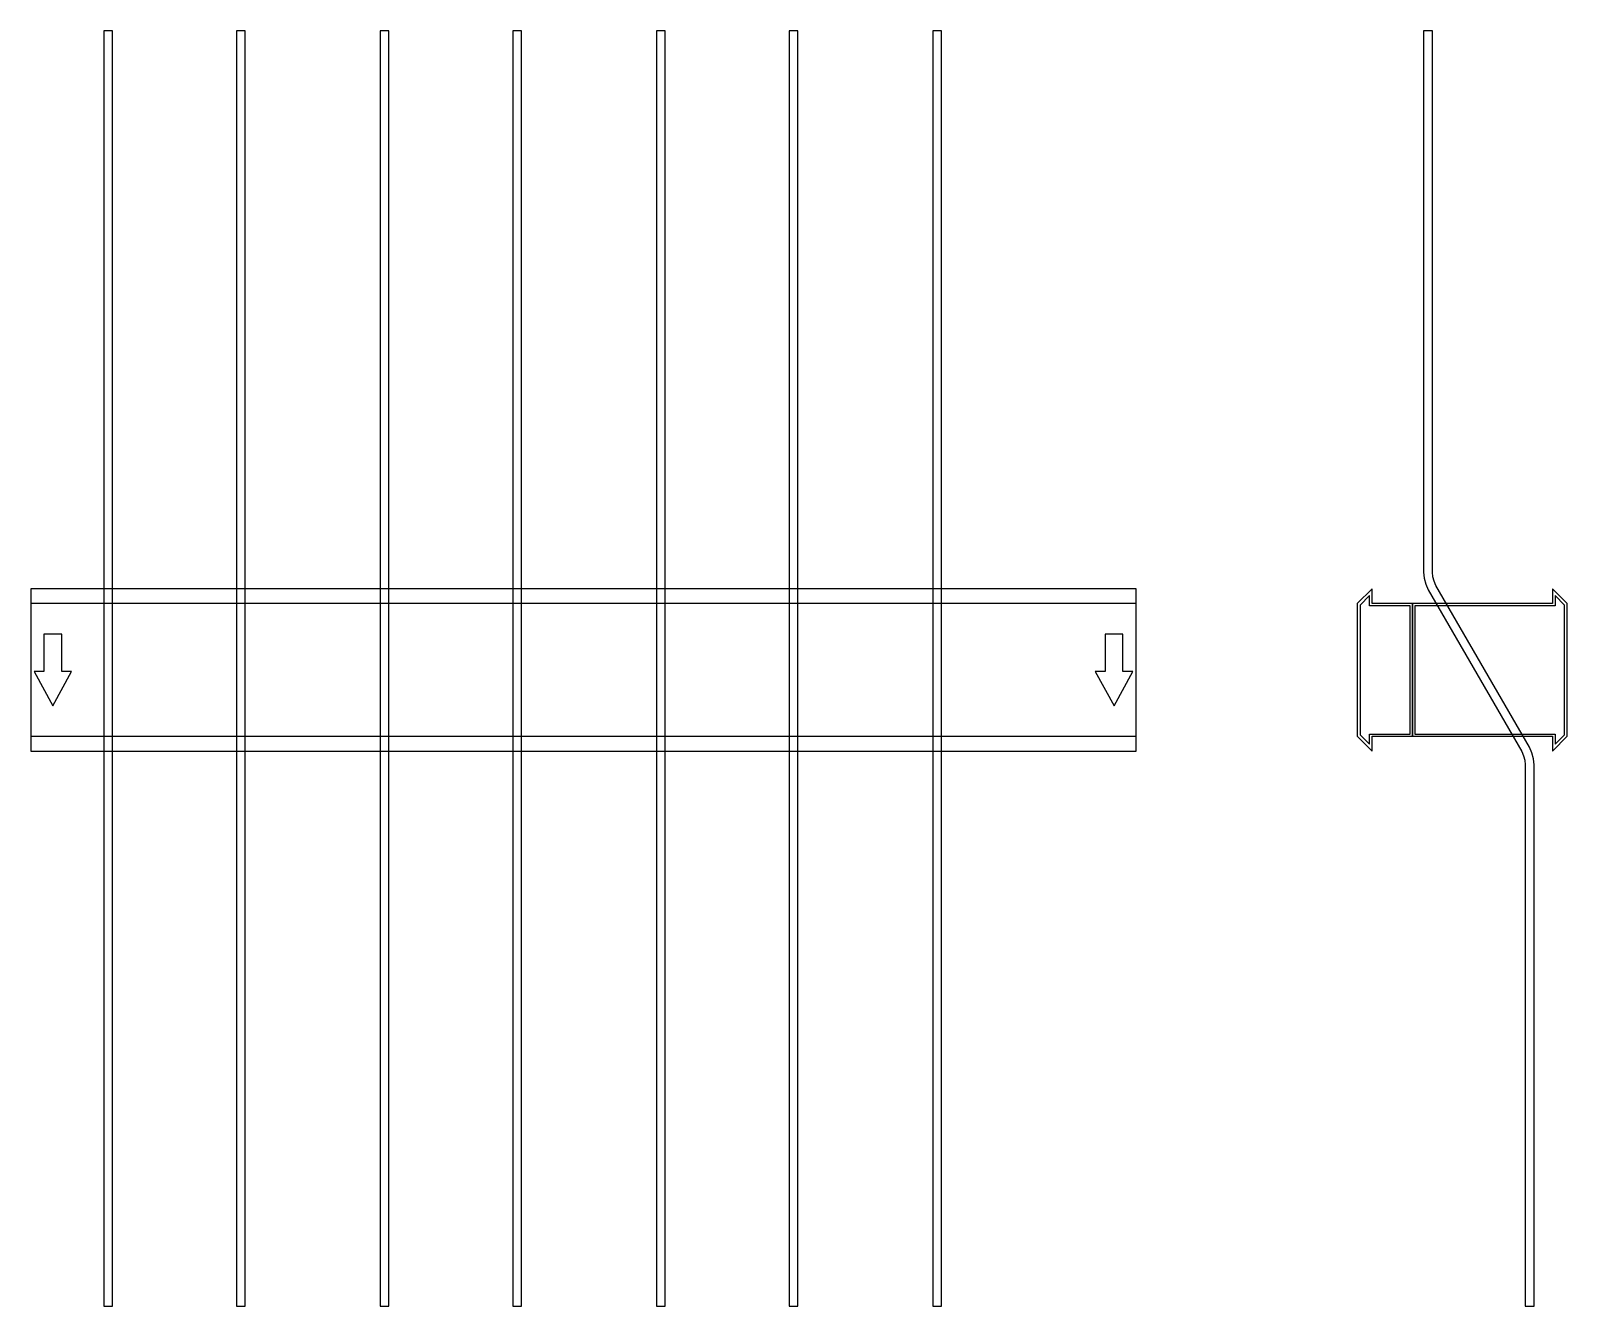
# Model space of a CAD drawing. Extents: x 0 to 1390, y -576 to 578.
import ezdxf

# ---------------------------------------------------------------- set-up
doc = ezdxf.new("R2010")
doc.units = 0
doc.layers.add('Halfen', color=7, linetype='CONTINUOUS')

msp = doc.modelspace()

# ---------------------------------------------------------------- linework, layer by layer
at = {"layer": 'Halfen', "color": 7}
for points in [[(74, -575.609), (74, 578.25), (66, 578.25), (66, -575.609)], [(194, -575.609), (194, 578.25), (186, 578.25), (186, -575.609)], [(324, -575.609), (324, 578.25), (316, 578.25), (316, -575.609)], [(444, -575.609), (444, 578.25), (436, 578.25), (436, -575.609)], [(574, -575.609), (574, 578.25), (566, 578.25), (566, -575.609)], [(694, -575.609), (694, 578.25), (686, 578.25), (686, -575.609)], [(824, -575.609), (824, 578.25), (816, 578.25), (816, -575.609)], [(1360, -575.609), (1360, -85.856), (1359.514, -80.3), (1358.07, -74.912), (1355.713, -69.856), (1271.215, 76.497), (1269.447, 80.289), (1268.365, 84.33), (1268, 88.497), (1268, 578.25), (1260, 578.25), (1260, 88.497), (1260.486, 82.941), (1261.93, 77.553), (1264.287, 72.497), (1348.785, -73.856), (1350.553, -77.648), (1351.635, -81.689), (1352, -85.856), (1352, -575.609)], [(0, -73.5), (1000, -73.5), (1000, 73.5), (0, 73.5)], [(1250, -60), (1250, 60), (1213.5, 60), (1213.5, 73.5), (1200, 60), (1200, -60), (1213.5, -73.5), (1213.5, -60)], [(1390, -60), (1390, 60), (1376.5, 73.5), (1376.5, 60), (1250, 60), (1250, -60), (1376.5, -60), (1376.5, -73.5)], [(0, -60), (1000, -60), (1000, 60), (0, 60)], [(1248, -58), (1248, 58), (1211, 58), (1211, 67.25), (1202.5, 58.75), (1202.5, -58.75), (1211, -67.25), (1211, -58)], [(1387.5, -58.75), (1387.5, 58.75), (1379, 67.25), (1379, 58), (1252, 58), (1252, -58), (1379, -58), (1379, -67.25)], [(20, -32.5), (37, -1.5), (28, -1.5), (28, 32.5), (12, 32.5), (12, -1.5), (3, -1.5)], [(980, -32.5), (997, -1.5), (988, -1.5), (988, 32.5), (972, 32.5), (972, -1.5), (963, -1.5)]]:
    msp.add_lwpolyline(points, close=True, dxfattribs=at)

doc.saveas('drawing.dxf')
